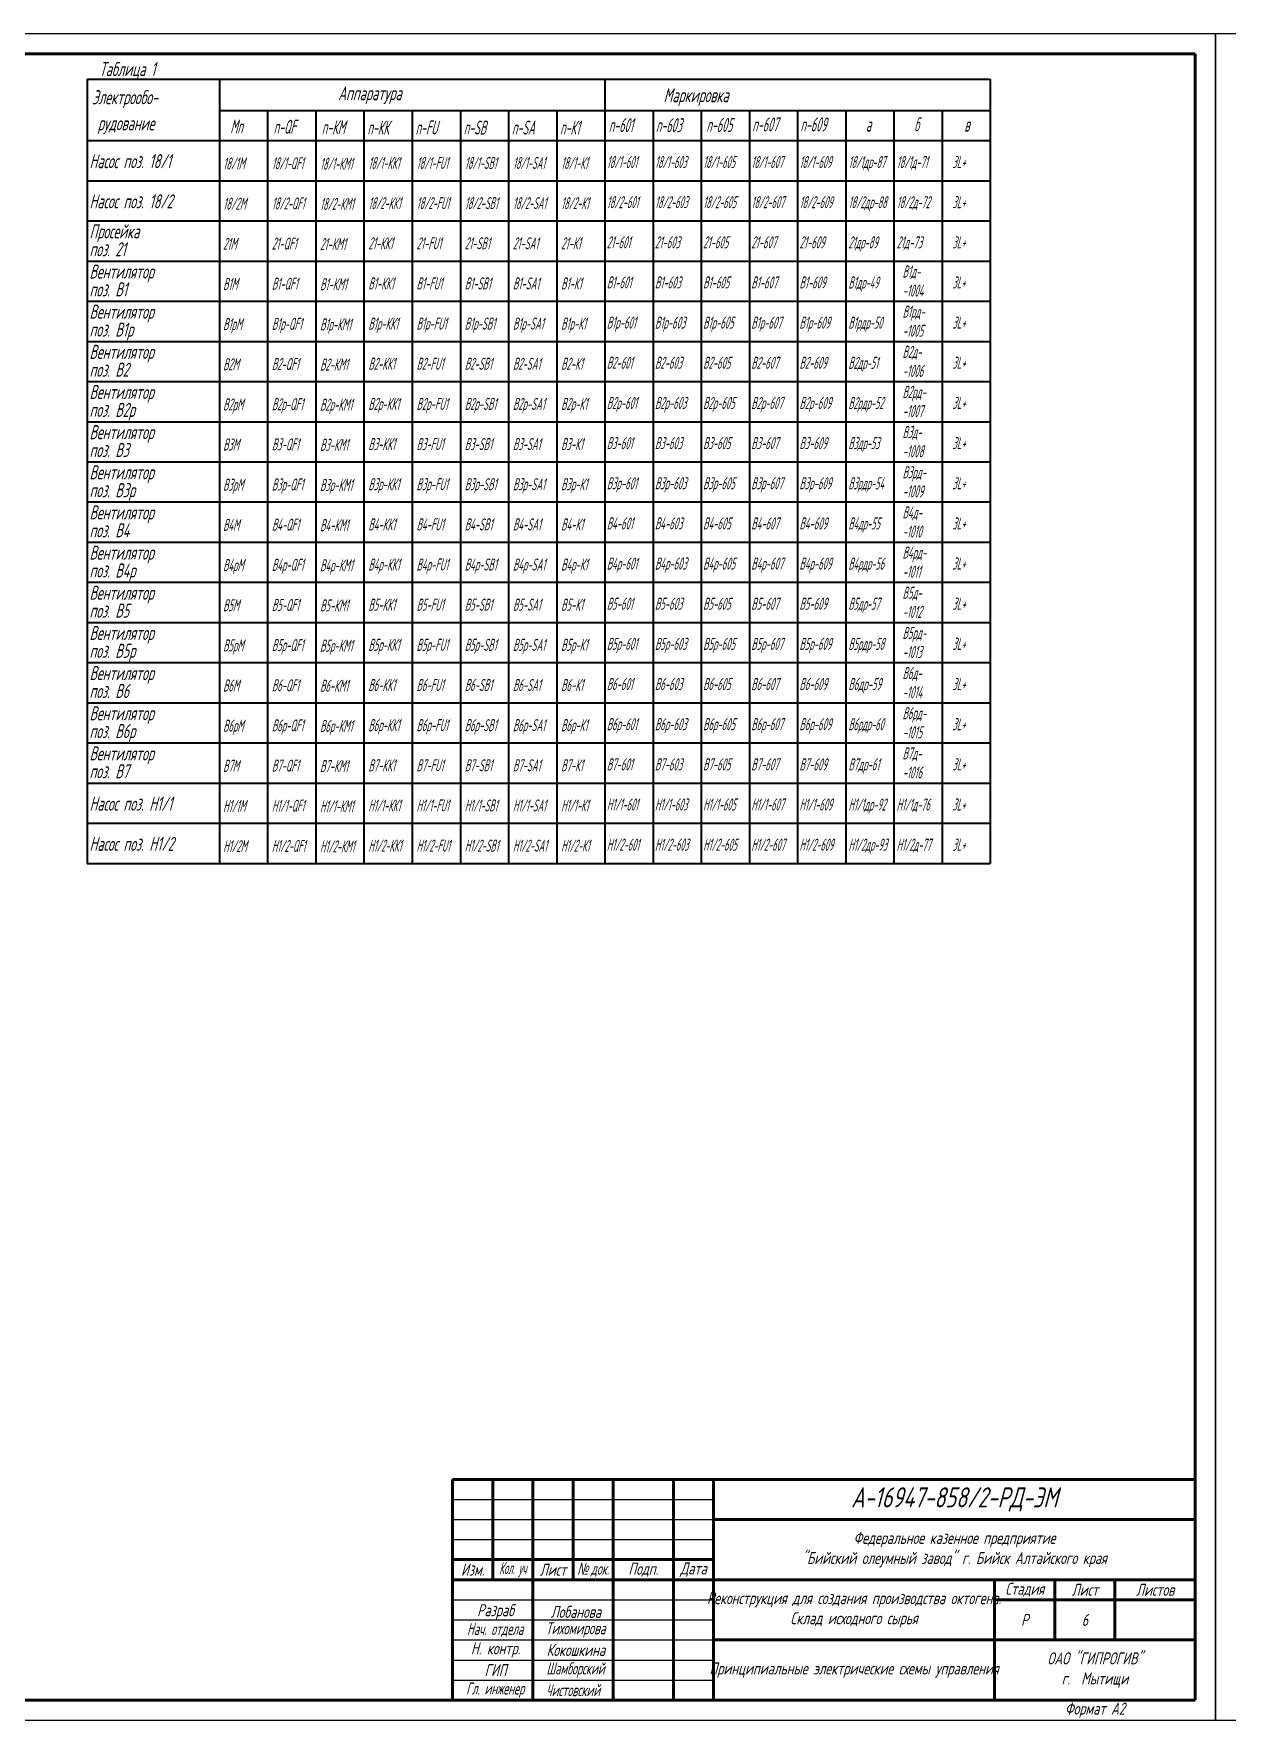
# Model space of a CAD drawing. Header units: millimetres. Extents: x -10490 to 5162, y -5053 to 76.
# Drawn here: x -5734.4 to -5437.1, y -814.1 to -394.1 of the extents above; entities that cross this region are included whole.
import ezdxf
from ezdxf.enums import TextEntityAlignment as Align

# ---------------------------------------------------------------- set-up
doc = ezdxf.new("R2010")
doc.units = ezdxf.units.MM
for name, color, linetype, lineweight in [('Рамка толстая', 7, 'Continuous', 60), ('Рамка тонкая', 5, 'Continuous', 25), ('ТаБлица', 253, 'Continuous', 25), ('Текст', 2, 'Continuous', 25), ('Штампы', 252, 'Continuous', 25)]:
    doc.layers.add(name, color=color, linetype=linetype, lineweight=lineweight)
doc.styles.add('SIMPLEX', font='simplex.shx', dxfattribs={"width": 0.7, "oblique": 15})

# ---------------------------------------------------------------- blocks, each defined once
blk = doc.blocks.new('A$C0CDB385D')
at = {"layer": 'Рамка толстая'}
for p, q in [((20, 415), (20, 5)), ((589, 415), (20, 415)), ((589, 5), (589, 415)), ((20, 5), (589, 5))]:
    blk.add_line(p, q, dxfattribs=at)
at = {"layer": 'Рамка тонкая'}
for p, q in [((0, 420), (0, 0)), ((594, 420), (0, 420)), ((594, 0), (594, 420)), ((0, 0), (594, 0))]:
    blk.add_line(p, q, dxfattribs=at)

msp = doc.modelspace()

# ---------------------------------------------------------------- linework, layer by layer
at = {"layer": 'ТаБлица', "lineweight": 40}
for p, q in [((-5721.02739, -405.48715), (-5721.02739, -600.75545)), ((-5721.02739, -405.48715), (-5496.11319, -405.48715)), ((-5688.11319, -405.48715), (-5688.11319, -600.75545)), ((-5592.11319, -405.48715), (-5592.11319, -600.75545)), ((-5496.11319, -405.48715), (-5496.11319, -600.75545)), ((-5688.11319, -413.25545), (-5496.11319, -413.25545)), ((-5676.11062, -413.25545), (-5676.11062, -600.75545)), ((-5664.11062, -413.25545), (-5664.11062, -600.75545)), ((-5652.11062, -413.25545), (-5652.11062, -600.75545)), ((-5640.11062, -413.25545), (-5640.11062, -600.75545)), ((-5628.11062, -413.25545), (-5628.11062, -600.75545)), ((-5616.11062, -413.25545), (-5616.11062, -600.75545)), ((-5604.11062, -413.25545), (-5604.11062, -600.75545)), ((-5580.11319, -413.25545), (-5580.11319, -600.75545)), ((-5568.11319, -413.25545), (-5568.11319, -600.75545)), ((-5556.11319, -413.25545), (-5556.11319, -600.75545)), ((-5544.11319, -413.25545), (-5544.11319, -600.75545)), ((-5532.11319, -413.25545), (-5532.11319, -600.75545)), ((-5520.11319, -413.25545), (-5520.11319, -600.75545)), ((-5508.11319, -413.25545), (-5508.11319, -600.75545)), ((-5721.02739, -420.75545), (-5496.11319, -420.75545)), ((-5721.02739, -420.75545), (-5496.11319, -420.75545)), ((-5721.02739, -430.75545), (-5496.11319, -430.75545)), ((-5721.02739, -440.75545), (-5496.11319, -440.75545)), ((-5721.02739, -450.75545), (-5496.11319, -450.75545)), ((-5721.02739, -450.75545), (-5496.11319, -450.75545)), ((-5721.02739, -460.75545), (-5496.11319, -460.75545)), ((-5721.02739, -470.75545), (-5496.11319, -470.75545)), ((-5721.02739, -480.75545), (-5496.11319, -480.75545)), ((-5721.02739, -490.75545), (-5496.11319, -490.75545)), ((-5721.02739, -500.75545), (-5496.11319, -500.75545)), ((-5721.02739, -510.75545), (-5496.11319, -510.75545)), ((-5721.02739, -520.75545), (-5496.11319, -520.75545)), ((-5721.02739, -530.75545), (-5496.11319, -530.75545)), ((-5721.02739, -540.75545), (-5496.11319, -540.75545)), ((-5721.02739, -550.75545), (-5496.11319, -550.75545)), ((-5721.02739, -560.75545), (-5496.11319, -560.75545)), ((-5721.02739, -570.75545), (-5496.11319, -570.75545)), ((-5721.02739, -580.75545), (-5496.11319, -580.75545)), ((-5721.02739, -590.75545), (-5496.11319, -590.75545)), ((-5721.02739, -600.75545), (-5496.11319, -600.75545))]:
    msp.add_line(p, q, dxfattribs=at)
at = {"layer": 'Штампы', "lineweight": 60}
for p, q in [((-5630.04362, -754.14683), (-5445.04362, -754.14683)), ((-5630.04362, -754.14683), (-5630.04362, -809.14683)), ((-5620.04362, -754.14683), (-5620.04362, -779.14683)), ((-5610.04362, -754.14683), (-5610.04362, -809.14683)), ((-5600.04362, -754.14683), (-5600.04362, -779.14683)), ((-5590.04362, -754.14683), (-5590.04362, -809.14683)), ((-5575.04362, -754.14683), (-5575.04362, -809.14683)), ((-5565.04362, -754.14683), (-5565.04362, -809.14683)), ((-5565.04362, -764.14683), (-5445.04362, -764.14683)), ((-5630.04362, -774.14683), (-5565.04362, -774.14683)), ((-5630.04362, -779.14683), (-5445.04362, -779.14683)), ((-5495.04362, -779.14683), (-5495.04362, -809.14683)), ((-5480.04362, -779.14683), (-5480.04362, -794.14683)), ((-5465.04362, -779.14683), (-5465.04362, -794.14683)), ((-5495.04362, -784.14683), (-5445.04362, -784.14683)), ((-5565.04362, -794.14683), (-5445.04362, -794.14683))]:
    msp.add_line(p, q, dxfattribs=at)
at = {"layer": 'Штампы', "color": 5, "lineweight": 25}
for p, q in [((-5630.04362, -759.14683), (-5565.04362, -759.14683)), ((-5630.04362, -764.14683), (-5565.04362, -764.14683)), ((-5630.04362, -769.14683), (-5565.04362, -769.14683)), ((-5630.04362, -784.14683), (-5565.04362, -784.14683)), ((-5630.04362, -789.14683), (-5565.04362, -789.14683)), ((-5630.04362, -794.14683), (-5565.04362, -794.14683)), ((-5630.04362, -799.14683), (-5565.04362, -799.14683)), ((-5630.04362, -804.14683), (-5565.04362, -804.14683))]:
    msp.add_line(p, q, dxfattribs=at)

# ---------------------------------------------------------------- block references
for p in [(-6034.0436, -814.14684), (-5440.0436, -814.14684)]:
    msp.add_blockref('A$C0CDB385D', p)

# ---------------------------------------------------------------- texts
at = {"layer": 'Текст', "style": 'SIMPLEX', "oblique": 15}
for s, height, width, p in [('Таблица 1', 3.5, 0.6, (-5718.03065, -404.69769)), ('Аппаратура', 3.5, 0.6, (-5658.57469, -410.70864)), ('Электрообо-', 3.5, 0.6, (-5719.82318, -411.70949)), ('Маркировка', 3.5, 0.6, (-5577.49239, -411.20497)), ('рудование', 3.5, 0.6, (-5718.43353, -418.1916)), ('Mn', 3.5, 0.5, (-5685.44074, -419.00109)), ('n-QF', 3.5, 0.5, (-5674.62826, -419.06409)), ('n-КМ', 3.5, 0.5, (-5662.62826, -419.1884)), ('n-КК', 3.5, 0.5, (-5651.27471, -419.26296)), ('n-FU', 3.5, 0.5, (-5639.27471, -419.26296)), ('n-SB', 3.5, 0.5, (-5627.27471, -419.26296)), ('n-SA', 3.5, 0.5, (-5615.27471, -419.26296)), ('n-К1', 3.5, 0.5, (-5603.27471, -419.26296)), ('n-601', 3.5, 0.5, (-5591.13821, -418.6629)), ('n-603', 3.5, 0.5, (-5579.40161, -418.68088)), ('n-605', 3.5, 0.5, (-5566.84333, -418.61179)), ('n-607', 3.5, 0.5, (-5555.40755, -418.49908)), ('n-609', 3.5, 0.5, (-5543.40755, -418.49908)), ('Насос поз. 18/1', 3.5, 0.6, (-5720.49388, -427.63499)), ('18/1М', 3, 0.5, (-5687.23505, -427.96226)), ('18/1-QF1', 3, 0.4, (-5675.07768, -427.90242)), ('18/1-КМ1', 3, 0.4, (-5663.07768, -428.02673)), ('18/1-КК1', 3, 0.4, (-5651.03183, -427.83358)), ('18/1-FU1', 3, 0.4, (-5639.03183, -427.83358)), ('18/1-SB1 ', 3, 0.4, (-5627.03183, -427.83358)), ('18/1-SA1', 3, 0.4, (-5615.03183, -427.83358)), ('18/1-К1', 3, 0.4, (-5603.03183, -427.83358)), ('18/1-601', 3, 0.4, (-5591.6565, -427.59116)), ('18/1-603', 3, 0.4, (-5579.6565, -427.59116)), ('18/1-605', 3, 0.4, (-5567.6565, -427.59116)), ('18/1-607', 3, 0.4, (-5555.6565, -427.59116)), ('18/1-609', 3, 0.4, (-5543.6565, -427.59116)), ('18/1др-87', 3, 0.4, (-5531.45466, -427.60285)), ('18/1д-71', 3, 0.4, (-5519.45466, -427.60285)), ('3L+', 3, 0.5, (-5505.57095, -427.59116)), ('Насос поз. 18/2', 3.5, 0.6, (-5720.49388, -437.63499)), ('18/2М', 3, 0.5, (-5687.23505, -437.96226)), ('18/2-QF1', 3, 0.4, (-5675.07768, -437.90242)), ('18/2-КМ1', 3, 0.4, (-5663.07768, -438.02673)), ('18/2-КК1', 3, 0.4, (-5651.03183, -437.83358)), ('18/2-FU1', 3, 0.4, (-5639.03183, -437.83358)), ('18/2-SB1 ', 3, 0.4, (-5627.03183, -437.83358)), ('18/2-SA1', 3, 0.4, (-5615.03183, -437.83358)), ('18/2-К1', 3, 0.4, (-5603.03183, -437.83358)), ('18/2-601', 3, 0.4, (-5591.6565, -437.59116)), ('18/2-603', 3, 0.4, (-5579.6565, -437.59116)), ('18/2-605', 3, 0.4, (-5567.6565, -437.59116)), ('18/2-607', 3, 0.4, (-5555.6565, -437.59116)), ('18/2-609', 3, 0.4, (-5543.6565, -437.59116)), ('18/2др-88', 3, 0.4, (-5531.45466, -437.60285)), ('18/2д-72', 3, 0.4, (-5519.45466, -437.60285)), ('3L+', 3, 0.5, (-5505.57095, -437.59116)), ('Просейка', 3.5, 0.6, (-5720.49388, -445.11798)), ('21М', 3, 0.5, (-5687.23505, -447.96226)), ('21-QF1', 3, 0.5, (-5675.07768, -447.90242)), ('21-КМ1', 3, 0.5, (-5663.07768, -448.02673)), ('21-КК1', 3, 0.5, (-5651.03183, -447.83358)), ('21-FU1', 3, 0.5, (-5639.03183, -447.83358)), ('21-SB1 ', 3, 0.5, (-5627.03183, -447.83358)), ('21-SA1', 3, 0.5, (-5615.03183, -447.83358)), ('21-К1', 3, 0.5, (-5603.03183, -447.83358)), ('21-601', 3, 0.5, (-5591.6565, -447.59116)), ('21-603', 3, 0.5, (-5579.6565, -447.59116)), ('21-605', 3, 0.5, (-5567.6565, -447.59116)), ('21-607', 3, 0.5, (-5555.6565, -447.59116)), ('21-609', 3, 0.5, (-5543.6565, -447.59116)), ('21др-89', 3, 0.4, (-5531.45466, -447.60285)), ('21д-73', 3, 0.5, (-5519.45466, -447.60285)), ('3L+', 3, 0.5, (-5505.57095, -447.59116)), ('поз. 21', 3.5, 0.6, (-5720.49388, -449.57116)), ('Вентилятор', 3.5, 0.6, (-5720.49388, -455.11798)), ('поз. В1', 3.5, 0.6, (-5720.49388, -459.57116)), ('В1М', 3, 0.5, (-5687.23505, -457.96226)), ('В1-QF1', 3, 0.5, (-5675.07768, -457.90242)), ('В1-КМ1', 3, 0.5, (-5663.07768, -458.02673)), ('В1-КК1', 3, 0.5, (-5651.03183, -457.83358)), ('В1-FU1', 3, 0.5, (-5639.03183, -457.83358)), ('В1-SB1 ', 3, 0.5, (-5627.03183, -457.83358)), ('В1-SA1', 3, 0.5, (-5615.03183, -457.83358)), ('В1-К1', 3, 0.5, (-5603.03183, -457.83358)), ('В1-601', 3, 0.5, (-5591.6565, -457.59116)), ('В1-603', 3, 0.5, (-5579.6565, -457.59116)), ('В1-605', 3, 0.5, (-5567.6565, -457.59116)), ('В1-607', 3, 0.5, (-5555.6565, -457.59116)), ('В1-609', 3, 0.5, (-5543.6565, -457.59116)), ('В1др-49', 3, 0.4, (-5531.45466, -457.60285)), ('3L+', 3, 0.5, (-5505.57095, -457.59116)), ('Вентилятор', 3.5, 0.6, (-5720.49388, -465.11798)), ('поз. В1р', 3.5, 0.6, (-5720.49388, -469.57116)), ('В1рМ', 3, 0.5, (-5687.23505, -467.96226)), ('В1р-QF1', 3, 0.5, (-5675.07768, -467.90242)), ('В1р-КМ1', 3, 0.5, (-5663.07768, -468.02673)), ('В1р-КК1', 3, 0.5, (-5651.03183, -467.83358)), ('В1р-FU1', 3, 0.5, (-5639.03183, -467.83358)), ('В1р-SB1 ', 3, 0.5, (-5627.03183, -467.83358)), ('В1р-SA1', 3, 0.5, (-5615.03183, -467.83358)), ('В1р-К1', 3, 0.5, (-5603.03183, -467.83358)), ('В1р-601', 3, 0.5, (-5591.6565, -467.59116)), ('В1р-603', 3, 0.5, (-5579.6565, -467.59116)), ('В1р-605', 3, 0.5, (-5567.6565, -467.59116)), ('В1р-607', 3, 0.5, (-5555.6565, -467.59116)), ('В1р-609', 3, 0.5, (-5543.6565, -467.59116)), ('В1рдр-50', 3, 0.4, (-5531.45466, -467.60285)), ('3L+', 3, 0.5, (-5505.57095, -467.59116)), ('Вентилятор', 3.5, 0.6, (-5720.49388, -475.11798)), ('В2-601', 3, 0.5, (-5591.6565, -477.59116)), ('В2-603', 3, 0.5, (-5579.6565, -477.59116)), ('В2-605', 3, 0.5, (-5567.6565, -477.59116)), ('В2-607', 3, 0.5, (-5555.6565, -477.59116)), ('В2-609', 3, 0.5, (-5543.6565, -477.59116)), ('3L+', 3, 0.5, (-5505.57095, -477.59116)), ('поз. В2', 3.5, 0.6, (-5720.49388, -479.57116)), ('В2М', 3, 0.5, (-5687.23505, -477.96226)), ('В2-QF1', 3, 0.5, (-5675.07768, -477.90242)), ('В2-КМ1', 3, 0.5, (-5663.07768, -478.02673)), ('В2-КК1', 3, 0.5, (-5651.03183, -477.83358)), ('В2-FU1', 3, 0.5, (-5639.03183, -477.83358)), ('В2-SB1 ', 3, 0.5, (-5627.03183, -477.83358)), ('В2-SA1', 3, 0.5, (-5615.03183, -477.83358)), ('В2-К1', 3, 0.5, (-5603.03183, -477.83358)), ('В2др-51', 3, 0.4, (-5531.45466, -477.60285)), ('Вентилятор', 3.5, 0.6, (-5720.49388, -485.11798)), ('поз. В2р', 3.5, 0.6, (-5720.49388, -489.57116)), ('В2рМ', 3, 0.5, (-5687.23505, -487.96226)), ('В2р-QF1', 3, 0.5, (-5675.07768, -487.90242)), ('В2р-КМ1', 3, 0.5, (-5663.07768, -488.02673)), ('В2р-КК1', 3, 0.5, (-5651.03183, -487.83358)), ('В2р-FU1', 3, 0.5, (-5639.03183, -487.83358)), ('В2р-SB1 ', 3, 0.5, (-5627.03183, -487.83358)), ('В2р-SA1', 3, 0.5, (-5615.03183, -487.83358)), ('В2р-К1', 3, 0.5, (-5603.03183, -487.83358)), ('В2р-601', 3, 0.5, (-5591.6565, -487.59116)), ('В2р-603', 3, 0.5, (-5579.6565, -487.59116)), ('В2р-605', 3, 0.5, (-5567.6565, -487.59116)), ('В2р-607', 3, 0.5, (-5555.6565, -487.59116)), ('В2р-609', 3, 0.5, (-5543.6565, -487.59116)), ('В2рдр-52', 3, 0.4, (-5531.45466, -487.60285)), ('3L+', 3, 0.5, (-5505.57095, -487.59116)), ('Вентилятор', 3.5, 0.6, (-5720.49388, -495.11798)), ('В3М', 3, 0.5, (-5687.23505, -497.96226)), ('В3-QF1', 3, 0.5, (-5675.07768, -497.90242)), ('В3-КМ1', 3, 0.5, (-5663.07768, -498.02673)), ('В3-КК1', 3, 0.5, (-5651.03183, -497.83358)), ('В3-FU1', 3, 0.5, (-5639.03183, -497.83358)), ('В3-SB1 ', 3, 0.5, (-5627.03183, -497.83358)), ('В3-SA1', 3, 0.5, (-5615.03183, -497.83358)), ('В3-К1', 3, 0.5, (-5603.03183, -497.83358)), ('В3-601', 3, 0.5, (-5591.6565, -497.59116)), ('В3-603', 3, 0.5, (-5579.6565, -497.59116)), ('В3-605', 3, 0.5, (-5567.6565, -497.59116)), ('В3-607', 3, 0.5, (-5555.6565, -497.59116)), ('В3-609', 3, 0.5, (-5543.6565, -497.59116)), ('В3др-53', 3, 0.4, (-5531.45466, -497.60285)), ('3L+', 3, 0.5, (-5505.57095, -497.59116)), ('поз. В3', 3.5, 0.6, (-5720.49388, -499.57116)), ('Вентилятор', 3.5, 0.6, (-5720.49388, -505.11798)), ('поз. В3р', 3.5, 0.6, (-5720.49388, -509.57116)), ('В3рМ', 3, 0.5, (-5687.23505, -507.96226)), ('В3р-QF1', 3, 0.5, (-5675.07768, -507.90242)), ('В3р-КМ1', 3, 0.5, (-5663.07768, -508.02673)), ('В3р-КК1', 3, 0.5, (-5651.03183, -507.83358)), ('В3р-FU1', 3, 0.5, (-5639.03183, -507.83358)), ('В3р-SB1 ', 3, 0.5, (-5627.03183, -507.83358)), ('В3р-SA1', 3, 0.5, (-5615.03183, -507.83358)), ('В3р-К1', 3, 0.5, (-5603.03183, -507.83358)), ('В3р-601', 3, 0.5, (-5591.6565, -507.59116)), ('В3р-603', 3, 0.5, (-5579.6565, -507.59116)), ('В3р-605', 3, 0.5, (-5567.6565, -507.59116)), ('В3р-607', 3, 0.5, (-5555.6565, -507.59116)), ('В3р-609', 3, 0.5, (-5543.6565, -507.59116)), ('В3рдр-54', 3, 0.4, (-5531.45466, -507.60285)), ('3L+', 3, 0.5, (-5505.57095, -507.59116)), ('Вентилятор', 3.5, 0.6, (-5720.49388, -515.11798)), ('поз. В4', 3.5, 0.6, (-5720.49388, -519.57116)), ('В4М', 3, 0.5, (-5687.23505, -517.96226)), ('В4-QF1', 3, 0.5, (-5675.07768, -517.90242)), ('В4-КМ1', 3, 0.5, (-5663.07768, -518.02673)), ('В4-КК1', 3, 0.5, (-5651.03183, -517.83358)), ('В4-FU1', 3, 0.5, (-5639.03183, -517.83358)), ('В4-SB1 ', 3, 0.5, (-5627.03183, -517.83358)), ('В4-SA1', 3, 0.5, (-5615.03183, -517.83358)), ('В4-К1', 3, 0.5, (-5603.03183, -517.83358)), ('В4-601', 3, 0.5, (-5591.6565, -517.59116)), ('В4-603', 3, 0.5, (-5579.6565, -517.59116)), ('В4-605', 3, 0.5, (-5567.6565, -517.59116)), ('В4-607', 3, 0.5, (-5555.6565, -517.59116)), ('В4-609', 3, 0.5, (-5543.6565, -517.59116)), ('В4др-55', 3, 0.4, (-5531.45466, -517.60285)), ('3L+', 3, 0.5, (-5505.57095, -517.59116)), ('Вентилятор', 3.5, 0.6, (-5720.49388, -525.11798)), ('В4рМ', 3, 0.5, (-5687.23505, -527.96226)), ('В4р-QF1', 3, 0.5, (-5675.07768, -527.90242)), ('В4р-КК1', 3, 0.5, (-5651.03183, -527.83358)), ('В4р-FU1', 3, 0.5, (-5639.03183, -527.83358)), ('В4р-SB1 ', 3, 0.5, (-5627.03183, -527.83358)), ('В4р-SA1', 3, 0.5, (-5615.03183, -527.83358)), ('В4р-К1', 3, 0.5, (-5603.03183, -527.83358)), ('В4р-601', 3, 0.5, (-5591.6565, -527.59116)), ('В4р-603', 3, 0.5, (-5579.6565, -527.59116)), ('В4р-605', 3, 0.5, (-5567.6565, -527.59116)), ('В4р-607', 3, 0.5, (-5555.6565, -527.59116)), ('В4р-609', 3, 0.5, (-5543.6565, -527.59116)), ('В4рдр-56', 3, 0.4, (-5531.45466, -527.60285)), ('3L+', 3, 0.5, (-5505.57095, -527.59116)), ('поз. В4р', 3.5, 0.6, (-5720.49388, -529.57116)), ('В4р-КМ1', 3, 0.5, (-5663.07768, -528.02673)), ('Вентилятор', 3.5, 0.6, (-5720.49388, -535.11798)), ('поз. В5', 3.5, 0.6, (-5720.49388, -539.57116)), ('В5М', 3, 0.5, (-5687.23505, -537.96226)), ('В5-QF1', 3, 0.5, (-5675.07768, -537.90242)), ('В5-КМ1', 3, 0.5, (-5663.07768, -538.02673)), ('В5-КК1', 3, 0.5, (-5651.03183, -537.83358)), ('В5-FU1', 3, 0.5, (-5639.03183, -537.83358)), ('В5-SB1 ', 3, 0.5, (-5627.03183, -537.83358)), ('В5-SA1', 3, 0.5, (-5615.03183, -537.83358)), ('В5-К1', 3, 0.5, (-5603.03183, -537.83358)), ('В5-601', 3, 0.5, (-5591.6565, -537.59116)), ('В5-603', 3, 0.5, (-5579.6565, -537.59116)), ('В5-605', 3, 0.5, (-5567.6565, -537.59116)), ('В5-607', 3, 0.5, (-5555.6565, -537.59116)), ('В5-609', 3, 0.5, (-5543.6565, -537.59116)), ('В5др-57', 3, 0.4, (-5531.45466, -537.60285)), ('3L+', 3, 0.5, (-5505.57095, -537.59116)), ('Вентилятор', 3.5, 0.6, (-5720.49388, -545.11798)), ('В5рМ', 3, 0.5, (-5687.23505, -547.96226)), ('В5р-QF1', 3, 0.5, (-5675.07768, -547.90242)), ('В5р-КМ1', 3, 0.5, (-5663.07768, -548.02673)), ('В5р-КК1', 3, 0.5, (-5651.03183, -547.83358)), ('В5р-FU1', 3, 0.5, (-5639.03183, -547.83358)), ('В5р-SB1 ', 3, 0.5, (-5627.03183, -547.83358)), ('В5р-SA1', 3, 0.5, (-5615.03183, -547.83358)), ('В5р-К1', 3, 0.5, (-5603.03183, -547.83358)), ('В5р-601', 3, 0.5, (-5591.6565, -547.59116)), ('В5р-603', 3, 0.5, (-5579.6565, -547.59116)), ('В5р-605', 3, 0.5, (-5567.6565, -547.59116)), ('В5р-607', 3, 0.5, (-5555.6565, -547.59116)), ('В5р-609', 3, 0.5, (-5543.6565, -547.59116)), ('В5рдр-58', 3, 0.4, (-5531.45466, -547.60285)), ('3L+', 3, 0.5, (-5505.57095, -547.59116)), ('поз. В5р', 3.5, 0.6, (-5720.49388, -549.57116)), ('Вентилятор', 3.5, 0.6, (-5720.49388, -555.11798)), ('поз. В6', 3.5, 0.6, (-5720.49388, -559.57116)), ('В6М', 3, 0.5, (-5687.23505, -557.96226)), ('В6-QF1', 3, 0.5, (-5675.07768, -557.90242)), ('В6-КМ1', 3, 0.5, (-5663.07768, -558.02673)), ('В6-КК1', 3, 0.5, (-5651.03183, -557.83358)), ('В6-FU1', 3, 0.5, (-5639.03183, -557.83358)), ('В6-SB1 ', 3, 0.5, (-5627.03183, -557.83358)), ('В6-SA1', 3, 0.5, (-5615.03183, -557.83358)), ('В6-К1', 3, 0.5, (-5603.03183, -557.83358)), ('В6-601', 3, 0.5, (-5591.6565, -557.59116)), ('В6-603', 3, 0.5, (-5579.6565, -557.59116)), ('В6-605', 3, 0.5, (-5567.6565, -557.59116)), ('В6-607', 3, 0.5, (-5555.6565, -557.59116)), ('В6-609', 3, 0.5, (-5543.6565, -557.59116)), ('В6др-59', 3, 0.5, (-5531.45466, -557.60285)), ('3L+', 3, 0.5, (-5505.57095, -557.59116)), ('Вентилятор', 3.5, 0.6, (-5720.49388, -565.11798)), ('поз. В6р', 3.5, 0.6, (-5720.49388, -569.57116)), ('В6рМ', 3, 0.5, (-5687.23505, -567.96226)), ('В6р-QF1', 3, 0.5, (-5675.07768, -567.90242)), ('В6р-КМ1', 3, 0.5, (-5663.07768, -568.02673)), ('В6р-КК1', 3, 0.5, (-5651.03183, -567.83358)), ('В6р-FU1', 3, 0.5, (-5639.03183, -567.83358)), ('В6р-SB1 ', 3, 0.5, (-5627.03183, -567.83358)), ('В6р-SA1', 3, 0.5, (-5615.03183, -567.83358)), ('В6р-К1', 3, 0.5, (-5603.03183, -567.83358)), ('В6р-601', 3, 0.5, (-5591.6565, -567.59116)), ('В6р-603', 3, 0.5, (-5579.6565, -567.59116)), ('В6р-605', 3, 0.5, (-5567.6565, -567.59116)), ('В6р-607', 3, 0.5, (-5555.6565, -567.59116)), ('В6р-609', 3, 0.5, (-5543.6565, -567.59116)), ('В6рдр-60', 3, 0.45, (-5531.45466, -567.60285)), ('3L+', 3, 0.5, (-5505.57095, -567.59116)), ('Вентилятор', 3.5, 0.6, (-5720.49388, -575.11798)), ('В7М', 3, 0.5, (-5687.23505, -577.96226)), ('В7-QF1', 3, 0.5, (-5675.07768, -577.90242)), ('В7-КМ1', 3, 0.5, (-5663.07768, -578.02673)), ('В7-КК1', 3, 0.5, (-5651.03183, -577.83358)), ('В7-FU1', 3, 0.5, (-5639.03183, -577.83358)), ('В7-SB1 ', 3, 0.5, (-5627.03183, -577.83358)), ('В7-SA1', 3, 0.5, (-5615.03183, -577.83358)), ('В7-К1', 3, 0.5, (-5603.03183, -577.83358)), ('В7-601', 3, 0.5, (-5591.6565, -577.59116)), ('В7-603', 3, 0.5, (-5579.6565, -577.59116)), ('В7-605', 3, 0.5, (-5567.6565, -577.59116)), ('В7-607', 3, 0.5, (-5555.6565, -577.59116)), ('В7-609', 3, 0.5, (-5543.6565, -577.59116)), ('В7др-61', 3, 0.5, (-5531.45466, -577.60285)), ('3L+', 3, 0.5, (-5505.57095, -577.59116)), ('поз. В7', 3.5, 0.6, (-5720.49388, -579.57116)), ('Насос поз. Н1/1', 3.5, 0.6, (-5720.49388, -587.63499)), ('Н1/1М', 3, 0.5, (-5687.23505, -587.96226)), ('Н1/1-QF1', 3, 0.4, (-5675.07768, -587.90242)), ('Н1/1-КМ1', 3, 0.4, (-5663.07768, -588.02673)), ('Н1/1-КК1', 3, 0.4, (-5651.03183, -587.83358)), ('Н1/1-FU1', 3, 0.4, (-5639.03183, -587.83358)), ('Н1/1-SB1 ', 3, 0.4, (-5627.03183, -587.83358)), ('Н1/1-SA1', 3, 0.4, (-5615.03183, -587.83358)), ('Н1/1-К1', 3, 0.4, (-5603.03183, -587.83358)), ('Н1/1-601', 3, 0.4, (-5591.6565, -587.59116)), ('Н1/1-603', 3, 0.4, (-5579.6565, -587.59116)), ('Н1/1-605', 3, 0.4, (-5567.6565, -587.59116)), ('Н1/1-607', 3, 0.4, (-5555.6565, -587.59116)), ('Н1/1-609', 3, 0.4, (-5543.6565, -587.59116)), ('Н1/1др-92', 3, 0.4, (-5531.45466, -587.60285)), ('Н1/1д-76', 3, 0.4, (-5519.45466, -587.60285)), ('3L+', 3, 0.5, (-5505.57095, -587.59116)), ('Насос поз. Н1/2', 3.5, 0.6, (-5720.49388, -597.63499)), ('Н1/2М', 3, 0.5, (-5687.23505, -597.96226)), ('Н1/2-QF1', 3, 0.4, (-5675.07768, -597.90242)), ('Н1/2-КМ1', 3, 0.4, (-5663.07768, -598.02673)), ('Н1/2-КК1', 3, 0.4, (-5651.03183, -597.83358)), ('Н1/2-FU1', 3, 0.4, (-5639.03183, -597.83358)), ('Н1/2-SB1 ', 3, 0.4, (-5627.03183, -597.83358)), ('Н1/2-SA1', 3, 0.4, (-5615.03183, -597.83358)), ('Н1/2-К1', 3, 0.4, (-5603.03183, -597.83358)), ('Н1/2-601', 3, 0.4, (-5591.6565, -597.59116)), ('Н1/2-603', 3, 0.4, (-5579.6565, -597.59116)), ('Н1/2-605', 3, 0.4, (-5567.6565, -597.59116)), ('Н1/2-607', 3, 0.4, (-5555.6565, -597.59116)), ('Н1/2-609', 3, 0.4, (-5543.6565, -597.59116)), ('Н1/2др-93', 3, 0.4, (-5531.45466, -597.60285)), ('Н1/2д-77', 3, 0.4, (-5519.45466, -597.60285)), ('3L+', 3, 0.5, (-5505.57095, -597.59116))]:
    msp.add_text(s, height=height, dxfattribs=dict(at, width=width)).set_placement(p)
at = {"layer": 'Текст', "style": 'SIMPLEX', "oblique": 15, "width": 0.5}
for s, p in [('б', (-5514.46626, -418.49908)), ('а', (-5526.46626, -418.49908)), ('в', (-5501.93986, -418.49908))]:
    msp.add_text(s, height=3.5, dxfattribs=at).set_placement(p, align=Align.CENTER)
at = {"layer": 'Текст', "color": 1, "style": 'SIMPLEX', "oblique": 15, "width": 0.5}
for s, p in [('В1д-', (-5517.96777, -454.85912)), ('-1004', (-5517.96777, -459.62211)), ('В1рд-', (-5517.96777, -464.85912)), ('-1005', (-5517.96777, -469.62211)), ('В2д-', (-5517.96777, -474.85912)), ('-1006', (-5517.96777, -479.62211)), ('В2рд-', (-5517.96777, -484.85912)), ('-1007', (-5517.96777, -489.62211)), ('В3д-', (-5517.96777, -494.85912)), ('-1008', (-5517.96777, -499.62211)), ('В3рд-', (-5517.96777, -504.85912)), ('-1009', (-5517.96777, -509.62211)), ('В4д-', (-5517.96777, -514.85912)), ('-1010', (-5517.96777, -519.62211)), ('В4рд-', (-5517.96777, -524.85912)), ('-1011', (-5517.96777, -529.62211)), ('В5д-', (-5517.96777, -534.85912)), ('-1012', (-5517.96777, -539.62211)), ('В5рд-', (-5517.96777, -544.85912)), ('-1013', (-5517.96777, -549.62211)), ('В6д-', (-5517.96777, -554.85912)), ('-1014', (-5517.96777, -559.62211)), ('В6рд-', (-5517.96777, -564.85912)), ('-1015', (-5517.96777, -569.62211)), ('В7д-', (-5517.96777, -574.85912)), ('-1016', (-5517.96777, -579.62211))]:
    msp.add_text(s, height=3, dxfattribs=at).set_placement(p)
at = {"layer": 'Штампы', "color": 2, "attachment_point": 5, "style": 'SIMPLEX'}
for s, insert, char_height, width in [('А-16947-858/2-РД-ЭМ', (-5505.04362, -759.14683), 5, 120), ('Федеральное казенное предприятие\\P"Бийский олеумный завод" г. Бийск Алтайского края', (-5505.04362, -771.64683), 3, 120), ('Изм.', (-5625.04362, -776.64683), 3, 10), ('{\\W0.5;Кол. уч}', (-5615.04362, -776.64683), 3, 10), ('{\\W0.7;Лист}', (-5605.04362, -776.64683), 3, 10), ('{\\fArial|b0|i0|c204|p34;\\W0.6;№ \\Fsimplex|c204;док.}', (-5595.04362, -776.64683), 3, 10), ('Подп.', (-5582.54362, -776.64683), 3, 15), ('{\\W0.7;Дата}', (-5570.04362, -776.64683), 3, 10), ('Стадия', (-5487.54362, -781.64683), 3, 15), ('Лист', (-5472.54362, -781.64683), 3, 15), ('Листов', (-5455.04362, -781.64683), 3, 20), (' Разраб', (-5620.04362, -787.14683), 3, 20), ('Реконструкция для создания производства октогена. \\PСклад исходного сырья', (-5530.04362, -786.64683), 3, 70), (' Лобанова', (-5600.04362, -787.14683), 3, 20), ('Р', (-5487.54362, -789.14683), 3, 15), ('6', (-5472.54362, -789.14683), 3, 15), ('{\\W0.6; Нач. отдела}', (-5620.04362, -791.64683), 3, 20), ('{\\W0.65; Тихомирова}', (-5600.04362, -791.64683), 3, 20), (' Н. контр.', (-5620.04362, -796.64683), 3, 20), (' Кокошкина', (-5600.04362, -796.64683), 3, 20), ('ОАО "ГИПРОГИВ"\\Pг.  Мытищи', (-5470.04362, -801.64683), 3, 50), (' ГИП', (-5620.04362, -801.64683), 3, 20), ('{\\W0.6; Шамборский}', (-5600.04362, -801.64683), 3, 20), ('Принципиальные электрические схемы управления', (-5530.04362, -801.64683), 3, 70), ('{\\W0.6; Гл. инженер}', (-5620.04362, -806.64683), 3, 20), ('{\\W0.6;Чистовский}', (-5600.04362, -806.64683), 3, 20), ('Формат А2', (-5470.04362, -811.64683), 3, 50)]:
    msp.add_mtext(s, dxfattribs=dict(at, insert=insert, char_height=char_height, width=width))

doc.saveas('drawing.dxf')
